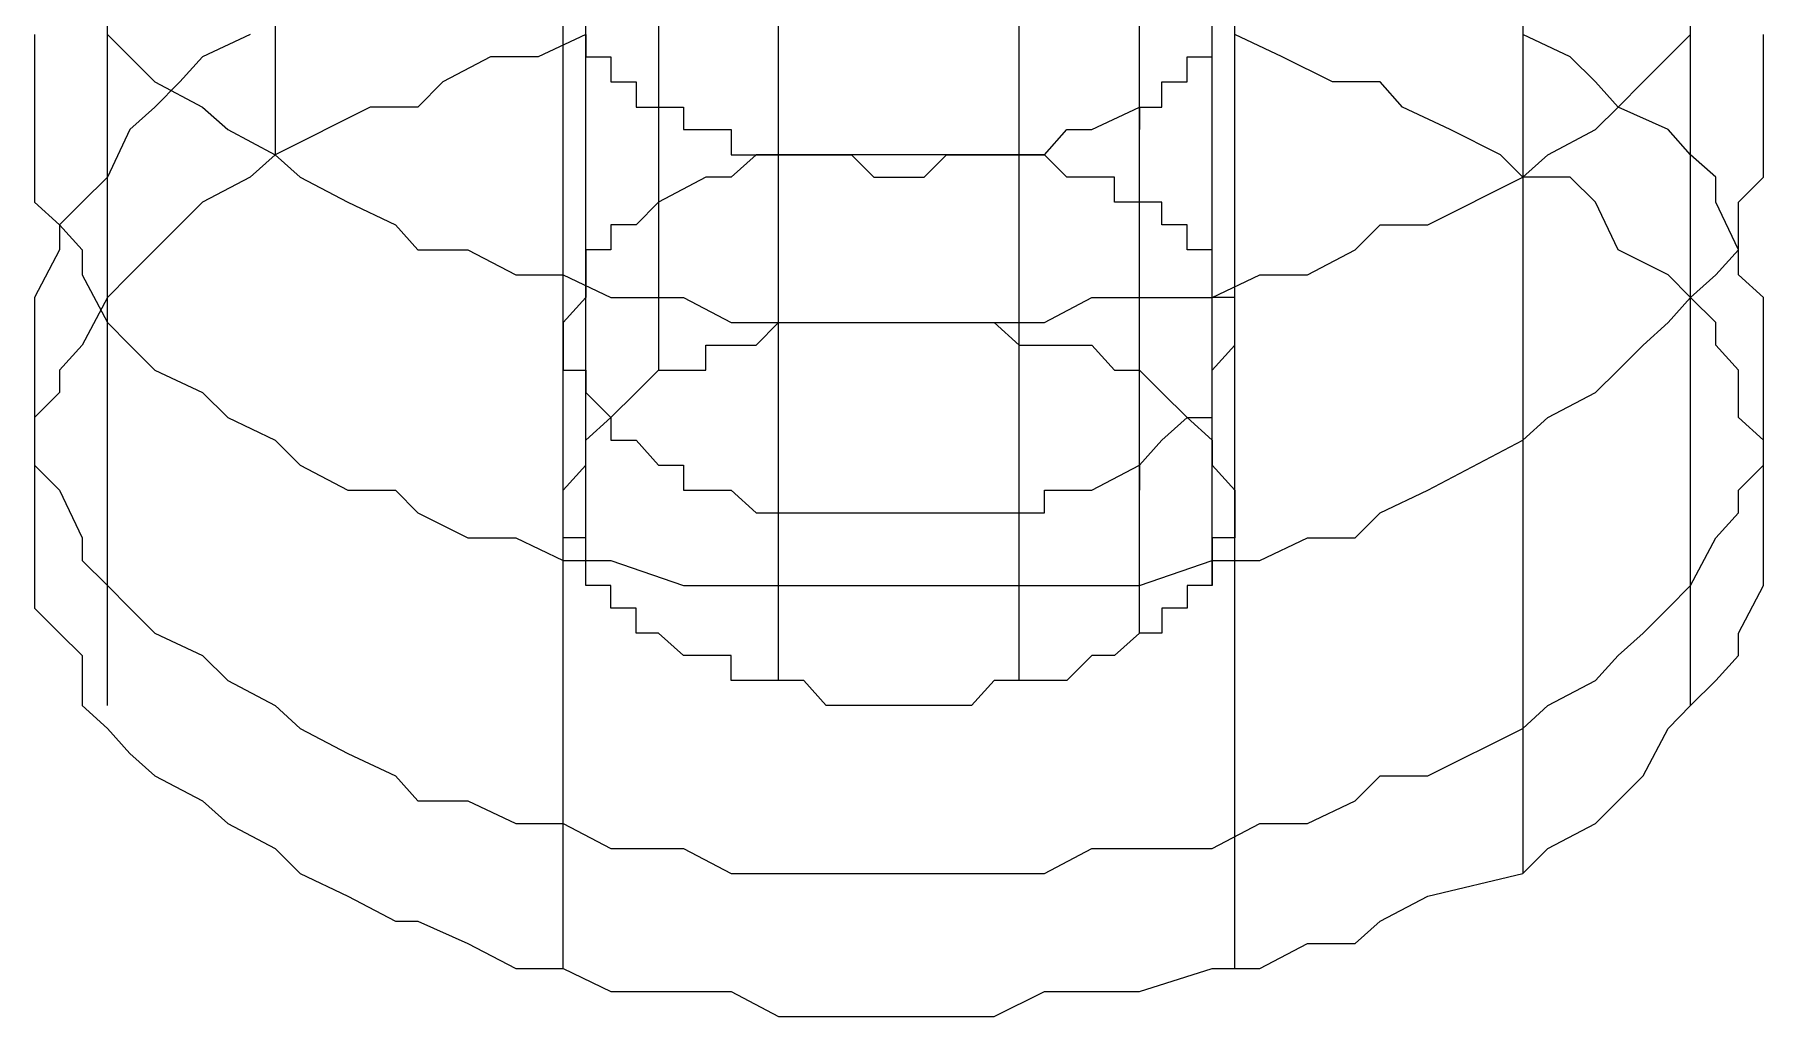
# Model space of a CAD drawing. Header units: millimetres. Extents: x 0 to 2112, y 8 to 1252.
# Drawn here: x 924.73 to 943.74, y 548.62 to 559.42 of the extents above; entities that cross this region are included whole.
import ezdxf

# ---------------------------------------------------------------- set-up
doc = ezdxf.new("R2010")
doc.units = ezdxf.units.MM
doc.layers.get('0').update_dxf_attribs({"linetype": 'CONTINUOUS'})

msp = doc.modelspace()

# ---------------------------------------------------------------- linework, layer by layer
at = {"color": 9}
for p, q in [((932.907, 555.999), (932.907, 571.789)), ((935.553, 555.999), (935.553, 571.789)), ((930.54, 559.17), (930.54, 571.264)), ((931.587, 571.264), (931.587, 555.724)), ((931.587, 571.264), (931.587, 555.724)), ((937.923, 559.17), (937.923, 571.264)), ((930.787, 554.955), (930.787, 570.491)), ((937.676, 554.955), (937.676, 570.491)), ((927.372, 570.216), (927.372, 558.094)), ((927.372, 570.216), (927.372, 558.094)), ((930.787, 553.357), (930.787, 568.893)), ((937.676, 553.357), (937.676, 568.893)), ((925.527, 556.249), (925.527, 568.371)), ((936.875, 552.831), (936.875, 568.371)), ((936.875, 552.831), (936.875, 568.371)), ((942.936, 556.249), (942.936, 568.371)), ((932.907, 552.309), (932.907, 567.849)), ((935.553, 552.309), (935.553, 567.849)), ((925.527, 552.034), (925.527, 564.155)), ((942.936, 552.034), (942.936, 564.155)), ((941.091, 562.31), (941.091, 550.189)), ((941.091, 562.31), (941.091, 550.189)), ((930.54, 549.141), (930.54, 561.262)), ((937.923, 549.141), (937.923, 561.262)), ((924.726, 559.417), (924.726, 558.895)), ((925.527, 559.417), (925.774, 559.17)), ((927.096, 559.417), (926.571, 559.17)), ((930.787, 559.417), (930.264, 559.17)), ((930.787, 559.417), (930.264, 559.17)), ((930.787, 559.417), (930.787, 559.17)), ((937.676, 559.17), (937.676, 559.417)), ((938.445, 559.17), (937.923, 559.417)), ((938.445, 559.17), (937.923, 559.417)), ((941.613, 559.17), (941.091, 559.417)), ((942.689, 559.17), (942.936, 559.417)), ((943.737, 559.17), (943.737, 559.417)), ((925.774, 559.17), (926.049, 558.895)), ((926.571, 559.17), (926.324, 558.895)), ((929.739, 559.17), (929.217, 558.895)), ((929.739, 559.17), (929.217, 558.895)), ((930.264, 559.17), (929.739, 559.17)), ((930.264, 559.17), (929.739, 559.17)), ((930.787, 559.17), (931.062, 559.17)), ((931.062, 559.17), (931.062, 559.17)), ((931.062, 559.17), (931.062, 558.895)), ((937.401, 558.895), (937.401, 559.17)), ((937.401, 559.17), (937.676, 559.17)), ((938.999, 558.895), (938.445, 559.17)), ((938.999, 558.895), (938.445, 559.17)), ((941.892, 558.895), (941.613, 559.17)), ((942.414, 558.895), (942.689, 559.17)), ((943.737, 558.895), (943.737, 559.17)), ((924.726, 558.895), (924.726, 558.617)), ((926.324, 558.895), (926.049, 558.617)), ((926.049, 558.895), (926.571, 558.617)), ((929.217, 558.895), (928.941, 558.617)), ((929.217, 558.895), (928.941, 558.617)), ((931.062, 558.895), (931.34, 558.895)), ((931.34, 558.895), (931.34, 558.617)), ((937.122, 558.617), (937.122, 558.895)), ((937.122, 558.895), (937.401, 558.895)), ((939.521, 558.895), (938.999, 558.895)), ((939.521, 558.895), (938.999, 558.895)), ((939.768, 558.617), (939.521, 558.895)), ((939.768, 558.617), (939.521, 558.895)), ((942.139, 558.617), (941.892, 558.895)), ((942.139, 558.617), (942.414, 558.895)), ((943.737, 558.37), (943.737, 558.895)), ((924.726, 558.617), (924.726, 558.37)), ((926.049, 558.617), (925.774, 558.37)), ((926.571, 558.617), (926.85, 558.37)), ((928.416, 558.617), (927.372, 558.094)), ((928.416, 558.617), (927.372, 558.094)), ((928.941, 558.617), (928.416, 558.617)), ((928.941, 558.617), (928.416, 558.617)), ((931.34, 558.617), (931.587, 558.617)), ((931.587, 558.617), (931.863, 558.617)), ((931.863, 558.617), (931.863, 558.37)), ((936.353, 558.37), (936.875, 558.617)), ((936.875, 558.617), (936.875, 558.617)), ((936.875, 558.617), (937.122, 558.617)), ((936.875, 558.617), (936.875, 558.37)), ((940.294, 558.37), (939.768, 558.617)), ((940.294, 558.37), (939.768, 558.617)), ((941.892, 558.37), (942.139, 558.617)), ((942.689, 558.37), (942.139, 558.617)), ((924.726, 558.37), (924.726, 558.094)), ((925.774, 558.37), (925.527, 557.848)), ((926.85, 558.37), (927.372, 558.094)), ((931.863, 558.37), (932.109, 558.37)), ((932.109, 558.37), (932.385, 558.37)), ((932.385, 558.37), (932.385, 558.094)), ((935.831, 558.094), (936.078, 558.37)), ((936.078, 558.37), (936.353, 558.37)), ((936.353, 558.37), (936.353, 558.37)), ((940.844, 558.094), (940.294, 558.37)), ((940.844, 558.094), (940.294, 558.37)), ((941.366, 558.094), (941.892, 558.37)), ((942.936, 558.094), (942.689, 558.37)), ((943.737, 558.094), (943.737, 558.37)), ((924.726, 558.094), (924.726, 557.572)), ((927.372, 558.094), (927.096, 557.848)), ((927.372, 558.094), (927.096, 557.848)), ((927.372, 558.094), (927.647, 557.848)), ((932.66, 558.094), (932.385, 557.848)), ((932.385, 558.094), (932.66, 558.094)), ((932.907, 558.094), (932.66, 558.094)), ((932.66, 558.094), (932.66, 558.094)), ((932.66, 558.094), (932.907, 558.094)), ((933.185, 558.094), (932.907, 558.094)), ((932.907, 558.094), (933.185, 558.094)), ((933.432, 558.094), (933.185, 558.094)), ((933.185, 558.094), (933.185, 558.094)), ((933.185, 558.094), (933.432, 558.094)), ((933.708, 558.094), (933.432, 558.094)), ((933.432, 558.094), (933.708, 558.094)), ((933.954, 558.094), (933.708, 558.094)), ((933.708, 558.094), (933.954, 557.848)), ((934.23, 558.094), (933.954, 558.094)), ((933.954, 558.094), (933.954, 558.094)), ((934.508, 558.094), (934.23, 558.094)), ((934.755, 558.094), (934.508, 558.094)), ((934.508, 557.848), (934.755, 558.094)), ((935.03, 558.094), (934.755, 558.094)), ((934.755, 558.094), (935.03, 558.094)), ((935.277, 558.094), (935.03, 558.094)), ((935.03, 558.094), (935.277, 558.094)), ((935.553, 558.094), (935.277, 558.094)), ((935.277, 558.094), (935.277, 558.094)), ((935.277, 558.094), (935.553, 558.094)), ((935.831, 558.094), (935.553, 558.094)), ((935.553, 558.094), (935.831, 558.094)), ((936.078, 557.848), (935.831, 558.094)), ((935.831, 558.094), (935.831, 558.094)), ((941.091, 557.848), (940.844, 558.094)), ((941.091, 557.848), (940.844, 558.094)), ((941.091, 557.848), (941.366, 558.094)), ((943.215, 557.848), (942.936, 558.094)), ((943.737, 557.848), (943.737, 558.094)), ((925.527, 557.848), (925.248, 557.572)), ((927.096, 557.848), (926.571, 557.572)), ((927.096, 557.848), (926.571, 557.572)), ((927.647, 557.848), (928.169, 557.572)), ((932.109, 557.848), (931.587, 557.572)), ((932.385, 557.848), (932.109, 557.848)), ((932.109, 557.848), (932.109, 557.848)), ((933.954, 557.848), (934.23, 557.848)), ((934.23, 557.848), (934.508, 557.848)), ((934.508, 557.848), (934.508, 557.848)), ((936.353, 557.848), (936.078, 557.848)), ((936.078, 557.848), (936.078, 557.848)), ((936.6, 557.848), (936.353, 557.848)), ((936.6, 557.572), (936.6, 557.848)), ((940.047, 557.322), (941.091, 557.848)), ((941.613, 557.848), (941.091, 557.848)), ((941.613, 557.848), (941.091, 557.848)), ((941.091, 557.848), (941.091, 557.572)), ((941.892, 557.572), (941.613, 557.848)), ((941.892, 557.572), (941.613, 557.848)), ((943.215, 557.572), (943.215, 557.848)), ((943.462, 557.572), (943.737, 557.848)), ((924.726, 557.572), (925.001, 557.322)), ((925.248, 557.572), (925.001, 557.322)), ((926.571, 557.572), (926.324, 557.322)), ((926.571, 557.572), (926.324, 557.322)), ((928.169, 557.572), (928.695, 557.322)), ((931.587, 557.572), (931.34, 557.322)), ((931.587, 557.572), (931.587, 557.322)), ((931.587, 557.572), (931.587, 557.572)), ((936.875, 557.572), (936.6, 557.572)), ((937.122, 557.572), (936.875, 557.572)), ((937.122, 557.322), (937.122, 557.572)), ((942.139, 557.047), (941.892, 557.572)), ((942.139, 557.047), (941.892, 557.572)), ((943.462, 557.047), (943.215, 557.572)), ((943.462, 557.047), (943.462, 557.572)), ((925.001, 557.322), (925.001, 557.047)), ((925.001, 557.322), (925.248, 557.047)), ((926.324, 557.322), (926.049, 557.047)), ((926.324, 557.322), (926.049, 557.047)), ((928.695, 557.322), (928.941, 557.047)), ((931.34, 557.322), (931.062, 557.322)), ((931.062, 557.322), (931.062, 557.047)), ((931.34, 557.322), (931.34, 557.322)), ((937.401, 557.322), (937.122, 557.322)), ((937.401, 557.047), (937.401, 557.322)), ((939.246, 557.047), (939.521, 557.322)), ((939.521, 557.322), (940.047, 557.322)), ((925.001, 557.047), (924.726, 556.525)), ((925.248, 557.047), (925.248, 556.772)), ((926.049, 557.047), (925.774, 556.772)), ((926.049, 557.047), (925.774, 556.772)), ((928.941, 557.047), (929.492, 557.047)), ((929.492, 557.047), (930.017, 556.772)), ((931.062, 557.047), (930.787, 557.047)), ((930.787, 557.047), (930.787, 556.772)), ((937.676, 557.047), (937.401, 557.047)), ((937.401, 557.047), (937.401, 557.047)), ((937.676, 556.772), (937.676, 557.047)), ((938.724, 556.772), (939.246, 557.047)), ((942.689, 556.772), (942.139, 557.047)), ((942.689, 556.772), (942.139, 557.047)), ((943.215, 556.772), (943.462, 557.047)), ((943.462, 556.772), (943.462, 557.047)), ((925.248, 556.772), (925.527, 556.249)), ((925.774, 556.772), (925.527, 556.525)), ((925.774, 556.772), (925.527, 556.525)), ((930.017, 556.772), (930.54, 556.772)), ((930.54, 556.772), (931.062, 556.525)), ((930.787, 556.772), (930.787, 556.772)), ((930.787, 556.772), (930.787, 556.525)), ((937.676, 556.525), (938.198, 556.772)), ((937.676, 556.525), (937.676, 556.772)), ((937.676, 556.772), (937.676, 556.772)), ((938.198, 556.772), (938.724, 556.772)), ((942.936, 556.525), (942.689, 556.772)), ((942.936, 556.525), (942.689, 556.772)), ((942.936, 556.525), (943.215, 556.772)), ((943.737, 556.525), (943.462, 556.772)), ((924.726, 556.525), (924.726, 556.249)), ((925.527, 556.525), (925.248, 555.999)), ((925.527, 556.525), (925.248, 555.999)), ((930.787, 556.525), (930.54, 556.249)), ((930.787, 556.525), (930.787, 556.525)), ((931.062, 556.525), (931.863, 556.525)), ((931.863, 556.525), (932.385, 556.249)), ((935.831, 556.249), (936.353, 556.525)), ((936.353, 556.525), (936.875, 556.525)), ((936.875, 556.525), (937.676, 556.525)), ((937.923, 556.525), (937.676, 556.525)), ((937.923, 556.249), (937.923, 556.525)), ((942.689, 556.249), (942.936, 556.525)), ((943.215, 556.249), (942.936, 556.525)), ((943.215, 556.249), (942.936, 556.525)), ((943.737, 556.249), (943.737, 556.525)), ((924.726, 556.249), (924.726, 555.999)), ((925.527, 556.249), (925.774, 555.999)), ((930.54, 556.249), (930.54, 556.249)), ((930.54, 556.249), (930.54, 555.999)), ((932.385, 556.249), (932.907, 556.249)), ((932.66, 555.999), (932.907, 556.249)), ((932.66, 555.999), (932.907, 556.249)), ((932.907, 556.249), (933.432, 556.249)), ((932.907, 556.249), (933.185, 556.249)), ((932.907, 556.249), (933.185, 556.249)), ((933.185, 556.249), (933.432, 556.249)), ((933.185, 556.249), (933.432, 556.249)), ((933.432, 556.249), (933.954, 556.249)), ((933.432, 556.249), (933.708, 556.249)), ((933.432, 556.249), (933.708, 556.249)), ((933.708, 556.249), (933.954, 556.249)), ((933.708, 556.249), (933.954, 556.249)), ((933.954, 556.249), (934.755, 556.249)), ((933.954, 556.249), (933.954, 556.249)), ((933.954, 556.249), (934.23, 556.249)), ((933.954, 556.249), (933.954, 556.249)), ((933.954, 556.249), (934.23, 556.249)), ((934.23, 556.249), (934.508, 556.249)), ((934.23, 556.249), (934.508, 556.249)), ((934.508, 556.249), (934.755, 556.249)), ((934.508, 556.249), (934.755, 556.249)), ((934.755, 556.249), (935.277, 556.249)), ((934.755, 556.249), (935.03, 556.249)), ((934.755, 556.249), (935.03, 556.249)), ((935.03, 556.249), (935.277, 556.249)), ((935.03, 556.249), (935.277, 556.249)), ((935.277, 556.249), (935.831, 556.249)), ((935.277, 556.249), (935.277, 556.249)), ((935.277, 556.249), (935.553, 555.999)), ((935.277, 556.249), (935.277, 556.249)), ((935.277, 556.249), (935.553, 555.999)), ((937.923, 555.999), (937.923, 556.249)), ((937.923, 556.249), (937.923, 556.249)), ((942.414, 555.999), (942.689, 556.249)), ((943.215, 555.999), (943.215, 556.249)), ((943.215, 555.999), (943.215, 556.249)), ((943.737, 555.724), (943.737, 556.249)), ((924.726, 555.999), (924.726, 555.724)), ((925.248, 555.999), (925.001, 555.724)), ((925.248, 555.999), (925.001, 555.724)), ((925.774, 555.999), (926.049, 555.724)), ((930.54, 555.999), (930.54, 555.999)), ((930.54, 555.999), (930.54, 555.724)), ((932.109, 555.724), (932.109, 555.999)), ((932.109, 555.999), (932.385, 555.999)), ((932.109, 555.724), (932.109, 555.999)), ((932.109, 555.999), (932.385, 555.999)), ((932.385, 555.999), (932.66, 555.999)), ((932.385, 555.999), (932.66, 555.999)), ((932.66, 555.999), (932.66, 555.999)), ((932.66, 555.999), (932.66, 555.999)), ((935.553, 555.999), (935.831, 555.999)), ((935.553, 555.999), (935.831, 555.999)), ((935.831, 555.999), (936.078, 555.999)), ((935.831, 555.999), (936.078, 555.999)), ((936.078, 555.999), (936.078, 555.999)), ((936.078, 555.999), (936.353, 555.999)), ((936.078, 555.999), (936.078, 555.999)), ((936.078, 555.999), (936.353, 555.999)), ((936.353, 555.999), (936.6, 555.724)), ((936.353, 555.999), (936.6, 555.724)), ((937.676, 555.724), (937.923, 555.999)), ((937.923, 555.999), (937.923, 555.999)), ((942.139, 555.724), (942.414, 555.999)), ((943.462, 555.724), (943.215, 555.999)), ((943.462, 555.724), (943.215, 555.999)), ((924.726, 555.724), (924.726, 555.202)), ((925.001, 555.724), (925.001, 555.477)), ((925.001, 555.724), (925.001, 555.477)), ((926.049, 555.724), (926.571, 555.477)), ((930.54, 555.724), (930.787, 555.724)), ((930.787, 555.724), (930.787, 555.724)), ((930.787, 555.724), (930.787, 555.477)), ((931.34, 555.477), (931.587, 555.724)), ((931.34, 555.477), (931.587, 555.724)), ((931.587, 555.724), (931.863, 555.724)), ((931.587, 555.724), (931.863, 555.724)), ((931.863, 555.724), (932.109, 555.724)), ((931.863, 555.724), (932.109, 555.724)), ((936.6, 555.724), (936.6, 555.724)), ((936.6, 555.724), (936.875, 555.724)), ((936.6, 555.724), (936.6, 555.724)), ((936.6, 555.724), (936.875, 555.724)), ((936.875, 555.724), (937.122, 555.477)), ((936.875, 555.724), (937.122, 555.477)), ((937.676, 555.477), (937.676, 555.724)), ((937.676, 555.724), (937.676, 555.724)), ((941.892, 555.477), (942.139, 555.724)), ((943.462, 555.202), (943.462, 555.724)), ((943.462, 555.202), (943.462, 555.724)), ((943.737, 555.477), (943.737, 555.724)), ((925.001, 555.477), (924.726, 555.202)), ((925.001, 555.477), (924.726, 555.202)), ((926.571, 555.477), (926.85, 555.202)), ((930.787, 555.477), (930.787, 555.477)), ((930.787, 555.477), (931.062, 555.202)), ((931.062, 555.202), (931.34, 555.477)), ((931.062, 555.202), (931.34, 555.477)), ((931.34, 555.477), (931.34, 555.477)), ((931.34, 555.477), (931.34, 555.477)), ((937.122, 555.477), (937.122, 555.477)), ((937.122, 555.477), (937.401, 555.202)), ((937.122, 555.477), (937.122, 555.477)), ((937.122, 555.477), (937.401, 555.202)), ((937.676, 555.202), (937.676, 555.477)), ((937.676, 555.477), (937.676, 555.477)), ((941.366, 555.202), (941.892, 555.477)), ((943.737, 555.202), (943.737, 555.477)), ((924.726, 555.202), (924.726, 554.68)), ((924.726, 555.202), (924.726, 554.955)), ((924.726, 555.202), (924.726, 554.68)), ((926.85, 555.202), (927.372, 554.955)), ((930.787, 554.955), (931.062, 555.202)), ((930.787, 554.955), (931.062, 555.202)), ((931.062, 555.202), (931.062, 555.202)), ((931.062, 555.202), (931.062, 554.955)), ((931.062, 555.202), (931.062, 555.202)), ((931.062, 555.202), (931.062, 555.202)), ((937.122, 554.955), (937.401, 555.202)), ((937.401, 555.202), (937.401, 555.202)), ((937.401, 555.202), (937.676, 555.202)), ((937.401, 555.202), (937.401, 555.202)), ((937.401, 555.202), (937.401, 555.202)), ((937.401, 555.202), (937.676, 554.955)), ((937.401, 555.202), (937.401, 555.202)), ((937.401, 555.202), (937.401, 555.202)), ((937.401, 555.202), (937.676, 554.955)), ((941.091, 554.955), (941.366, 555.202)), ((943.737, 554.955), (943.462, 555.202)), ((943.737, 554.955), (943.462, 555.202)), ((943.737, 554.68), (943.737, 555.202)), ((924.726, 554.955), (924.726, 554.68)), ((927.372, 554.955), (927.647, 554.68)), ((930.787, 554.68), (930.787, 554.955)), ((930.787, 554.955), (930.787, 554.955)), ((930.787, 554.68), (930.787, 554.955)), ((930.787, 554.955), (930.787, 554.955)), ((931.062, 554.955), (931.34, 554.955)), ((931.34, 554.955), (931.34, 554.955)), ((931.34, 554.955), (931.587, 554.68)), ((936.875, 554.68), (937.122, 554.955)), ((937.122, 554.955), (937.122, 554.955)), ((937.676, 554.955), (937.676, 554.955)), ((937.676, 554.955), (937.676, 554.68)), ((937.676, 554.955), (937.676, 554.955)), ((937.676, 554.955), (937.676, 554.68)), ((940.047, 554.404), (941.091, 554.955)), ((941.091, 554.955), (941.091, 554.68)), ((943.737, 554.68), (943.737, 554.955)), ((943.737, 554.68), (943.737, 554.955)), ((924.726, 554.68), (924.726, 554.404)), ((924.726, 554.68), (925.001, 554.404)), ((924.726, 554.68), (924.726, 554.404)), ((927.647, 554.68), (928.169, 554.404)), ((930.54, 554.404), (930.787, 554.68)), ((930.54, 554.404), (930.787, 554.68)), ((930.787, 554.68), (930.787, 554.68)), ((930.787, 554.68), (930.787, 554.68)), ((930.787, 554.68), (930.787, 554.68)), ((930.787, 554.68), (930.787, 554.68)), ((931.587, 554.68), (931.863, 554.68)), ((931.863, 554.68), (931.863, 554.404)), ((936.353, 554.404), (936.875, 554.68)), ((936.875, 554.68), (936.875, 554.68)), ((936.875, 554.68), (936.875, 554.404)), ((937.676, 554.68), (937.676, 554.68)), ((937.676, 554.68), (937.923, 554.404)), ((937.676, 554.68), (937.676, 554.68)), ((937.676, 554.68), (937.923, 554.404)), ((943.462, 554.404), (943.737, 554.68)), ((943.737, 554.154), (943.737, 554.68)), ((943.737, 554.154), (943.737, 554.68)), ((924.726, 554.404), (924.726, 554.154)), ((924.726, 554.404), (924.726, 554.154)), ((925.001, 554.404), (925.248, 553.879)), ((928.169, 554.404), (928.695, 554.404)), ((928.695, 554.404), (928.941, 554.154)), ((930.54, 554.154), (930.54, 554.404)), ((930.54, 554.404), (930.54, 554.404)), ((930.54, 554.154), (930.54, 554.404)), ((930.54, 554.404), (930.54, 554.404)), ((931.863, 554.404), (932.109, 554.404)), ((932.109, 554.404), (932.385, 554.404)), ((932.385, 554.404), (932.385, 554.404)), ((932.385, 554.404), (932.66, 554.154)), ((935.831, 554.154), (935.831, 554.404)), ((935.831, 554.404), (936.078, 554.404)), ((936.078, 554.404), (936.353, 554.404)), ((936.353, 554.404), (936.353, 554.404)), ((937.923, 554.404), (937.923, 554.404)), ((937.923, 554.404), (937.923, 554.154)), ((937.923, 554.404), (937.923, 554.404)), ((937.923, 554.404), (937.923, 554.154)), ((939.521, 554.154), (940.047, 554.404)), ((943.462, 554.154), (943.462, 554.404)), ((924.726, 554.154), (924.726, 553.879)), ((924.726, 554.154), (924.726, 553.879)), ((928.941, 554.154), (929.492, 553.879)), ((930.54, 553.879), (930.54, 554.154)), ((930.54, 554.154), (930.54, 554.154)), ((930.54, 553.879), (930.54, 554.154)), ((930.54, 554.154), (930.54, 554.154)), ((932.66, 554.154), (932.907, 554.154)), ((932.907, 554.154), (933.185, 554.154)), ((933.185, 554.154), (933.185, 554.154)), ((933.185, 554.154), (933.432, 554.154)), ((933.432, 554.154), (933.708, 554.154)), ((933.708, 554.154), (933.954, 554.154)), ((933.954, 554.154), (934.23, 554.154)), ((934.23, 554.154), (934.508, 554.154)), ((934.508, 554.154), (934.508, 554.154)), ((934.508, 554.154), (934.755, 554.154)), ((934.755, 554.154), (935.03, 554.154)), ((935.03, 554.154), (935.277, 554.154)), ((935.277, 554.154), (935.553, 554.154)), ((935.553, 554.154), (935.831, 554.154)), ((937.923, 554.154), (937.923, 554.154)), ((937.923, 554.154), (937.923, 553.879)), ((937.923, 554.154), (937.923, 554.154)), ((937.923, 554.154), (937.923, 553.879)), ((939.246, 553.879), (939.521, 554.154)), ((943.215, 553.879), (943.462, 554.154)), ((943.737, 553.879), (943.737, 554.154)), ((943.737, 553.879), (943.737, 554.154)), ((924.726, 553.879), (924.726, 553.357)), ((924.726, 553.879), (924.726, 553.357)), ((925.248, 553.879), (925.248, 553.632)), ((929.492, 553.879), (930.017, 553.879)), ((930.017, 553.879), (930.54, 553.632)), ((930.787, 553.879), (930.54, 553.879)), ((930.787, 553.879), (930.54, 553.879)), ((930.787, 553.632), (930.787, 553.879)), ((930.787, 553.632), (930.787, 553.879)), ((937.923, 553.879), (937.676, 553.879)), ((937.676, 553.879), (937.676, 553.632)), ((937.923, 553.879), (937.676, 553.879)), ((937.676, 553.879), (937.676, 553.632)), ((938.198, 553.632), (938.724, 553.879)), ((938.724, 553.879), (939.246, 553.879)), ((942.936, 553.357), (943.215, 553.879)), ((943.737, 553.632), (943.737, 553.879)), ((943.737, 553.632), (943.737, 553.879)), ((925.248, 553.632), (925.527, 553.357)), ((930.54, 553.632), (931.062, 553.632)), ((930.787, 553.357), (930.787, 553.632)), ((930.787, 553.632), (930.787, 553.632)), ((930.787, 553.357), (930.787, 553.632)), ((930.787, 553.632), (930.787, 553.632)), ((931.062, 553.632), (931.863, 553.357)), ((936.875, 553.357), (937.676, 553.632)), ((937.676, 553.632), (938.198, 553.632)), ((937.676, 553.632), (937.676, 553.632)), ((937.676, 553.632), (937.676, 553.357)), ((937.676, 553.632), (937.676, 553.632)), ((937.676, 553.632), (937.676, 553.357)), ((943.737, 553.357), (943.737, 553.632)), ((943.737, 553.357), (943.737, 553.632)), ((924.726, 553.357), (924.726, 553.106)), ((924.726, 553.357), (924.726, 553.106)), ((925.527, 553.357), (925.774, 553.106)), ((931.062, 553.357), (930.787, 553.357)), ((931.062, 553.357), (930.787, 553.357)), ((931.062, 553.106), (931.062, 553.357)), ((931.062, 553.106), (931.062, 553.357)), ((931.863, 553.357), (932.385, 553.357)), ((932.385, 553.357), (932.907, 553.357)), ((932.907, 553.357), (933.432, 553.357)), ((933.432, 553.357), (933.954, 553.357)), ((933.954, 553.357), (934.755, 553.357)), ((934.755, 553.357), (935.277, 553.357)), ((935.277, 553.357), (935.831, 553.357)), ((935.831, 553.357), (936.353, 553.357)), ((936.353, 553.357), (936.875, 553.357)), ((937.676, 553.357), (937.401, 553.357)), ((937.401, 553.357), (937.401, 553.106)), ((937.676, 553.357), (937.401, 553.357)), ((937.401, 553.357), (937.401, 553.106)), ((937.676, 553.357), (937.676, 553.357)), ((937.676, 553.357), (937.676, 553.357)), ((942.689, 553.106), (942.936, 553.357)), ((943.462, 552.831), (943.737, 553.357)), ((943.462, 552.831), (943.737, 553.357)), ((924.726, 553.106), (925.001, 552.831)), ((924.726, 553.106), (925.001, 552.831)), ((925.774, 553.106), (926.049, 552.831)), ((931.34, 553.106), (931.062, 553.106)), ((931.062, 553.106), (931.062, 553.106)), ((931.34, 553.106), (931.062, 553.106)), ((931.062, 553.106), (931.062, 553.106)), ((931.34, 552.831), (931.34, 553.106)), ((931.34, 552.831), (931.34, 553.106)), ((937.401, 553.106), (937.122, 553.106)), ((937.122, 553.106), (937.122, 552.831)), ((937.401, 553.106), (937.122, 553.106)), ((937.122, 553.106), (937.122, 552.831)), ((942.414, 552.831), (942.689, 553.106)), ((925.001, 552.831), (925.248, 552.584)), ((925.001, 552.831), (925.248, 552.584)), ((926.049, 552.831), (926.571, 552.584)), ((931.587, 552.831), (931.34, 552.831)), ((931.587, 552.831), (931.34, 552.831)), ((931.863, 552.584), (931.587, 552.831)), ((931.863, 552.584), (931.587, 552.831)), ((936.875, 552.831), (936.6, 552.584)), ((936.875, 552.831), (936.6, 552.584)), ((937.122, 552.831), (936.875, 552.831)), ((937.122, 552.831), (936.875, 552.831)), ((942.139, 552.584), (942.414, 552.831)), ((943.462, 552.584), (943.462, 552.831)), ((943.462, 552.584), (943.462, 552.831)), ((925.248, 552.584), (925.248, 552.034)), ((925.248, 552.584), (925.248, 552.034)), ((926.571, 552.584), (926.85, 552.309)), ((932.109, 552.584), (931.863, 552.584)), ((931.863, 552.584), (931.863, 552.584)), ((932.109, 552.584), (931.863, 552.584)), ((931.863, 552.584), (931.863, 552.584)), ((932.385, 552.584), (932.109, 552.584)), ((932.385, 552.584), (932.109, 552.584)), ((932.385, 552.309), (932.385, 552.584)), ((932.385, 552.309), (932.385, 552.584)), ((936.353, 552.584), (936.078, 552.309)), ((936.353, 552.584), (936.078, 552.309)), ((936.6, 552.584), (936.353, 552.584)), ((936.353, 552.584), (936.353, 552.584)), ((936.6, 552.584), (936.353, 552.584)), ((936.353, 552.584), (936.353, 552.584)), ((941.892, 552.309), (942.139, 552.584)), ((943.215, 552.309), (943.462, 552.584)), ((943.215, 552.309), (943.462, 552.584)), ((926.85, 552.309), (927.372, 552.034)), ((932.66, 552.309), (932.385, 552.309)), ((932.66, 552.309), (932.385, 552.309)), ((932.907, 552.309), (932.66, 552.309)), ((932.907, 552.309), (932.66, 552.309)), ((933.185, 552.309), (932.907, 552.309)), ((933.185, 552.309), (932.907, 552.309)), ((933.432, 552.034), (933.185, 552.309)), ((933.185, 552.309), (933.185, 552.309)), ((933.432, 552.034), (933.185, 552.309)), ((933.185, 552.309), (933.185, 552.309)), ((935.277, 552.309), (935.03, 552.034)), ((935.277, 552.309), (935.03, 552.034)), ((935.553, 552.309), (935.277, 552.309)), ((935.553, 552.309), (935.277, 552.309)), ((935.831, 552.309), (935.553, 552.309)), ((935.831, 552.309), (935.553, 552.309)), ((936.078, 552.309), (935.831, 552.309)), ((935.831, 552.309), (935.831, 552.309)), ((936.078, 552.309), (935.831, 552.309)), ((935.831, 552.309), (935.831, 552.309)), ((941.366, 552.034), (941.892, 552.309)), ((942.936, 552.034), (943.215, 552.309)), ((942.936, 552.034), (943.215, 552.309)), ((925.248, 552.034), (925.527, 551.783)), ((925.248, 552.034), (925.527, 551.783)), ((927.372, 552.034), (927.647, 551.783)), ((933.708, 552.034), (933.432, 552.034)), ((933.708, 552.034), (933.432, 552.034)), ((933.954, 552.034), (933.708, 552.034)), ((933.954, 552.034), (933.708, 552.034)), ((934.23, 552.034), (933.954, 552.034)), ((934.23, 552.034), (933.954, 552.034)), ((934.508, 552.034), (934.23, 552.034)), ((934.508, 552.034), (934.23, 552.034)), ((934.755, 552.034), (934.508, 552.034)), ((934.508, 552.034), (934.508, 552.034)), ((934.755, 552.034), (934.508, 552.034)), ((934.508, 552.034), (934.508, 552.034)), ((935.03, 552.034), (934.755, 552.034)), ((935.03, 552.034), (934.755, 552.034)), ((941.091, 551.783), (941.366, 552.034)), ((942.689, 551.783), (942.936, 552.034)), ((942.689, 551.783), (942.936, 552.034)), ((925.527, 551.783), (925.774, 551.508)), ((925.527, 551.783), (925.774, 551.508)), ((927.647, 551.783), (928.169, 551.508)), ((940.047, 551.261), (941.091, 551.783)), ((941.091, 551.783), (941.091, 551.508)), ((942.414, 551.261), (942.689, 551.783)), ((942.414, 551.261), (942.689, 551.783)), ((925.774, 551.508), (926.049, 551.261)), ((925.774, 551.508), (926.049, 551.261)), ((928.169, 551.508), (928.695, 551.261)), ((926.049, 551.261), (926.571, 550.986)), ((926.049, 551.261), (926.571, 550.986)), ((928.695, 551.261), (928.941, 550.986)), ((939.246, 550.986), (939.521, 551.261)), ((939.521, 551.261), (940.047, 551.261)), ((942.139, 550.986), (942.414, 551.261)), ((942.139, 550.986), (942.414, 551.261)), ((926.571, 550.986), (926.85, 550.739)), ((926.571, 550.986), (926.85, 550.739)), ((928.941, 550.986), (929.492, 550.986)), ((929.492, 550.986), (930.017, 550.739)), ((938.724, 550.739), (939.246, 550.986)), ((941.892, 550.739), (942.139, 550.986)), ((941.892, 550.739), (942.139, 550.986)), ((926.85, 550.739), (927.372, 550.464)), ((926.85, 550.739), (927.372, 550.464)), ((930.017, 550.739), (930.54, 550.739)), ((930.54, 550.739), (931.062, 550.464)), ((937.676, 550.464), (938.198, 550.739)), ((938.198, 550.739), (938.724, 550.739)), ((941.366, 550.464), (941.892, 550.739)), ((941.366, 550.464), (941.892, 550.739)), ((927.372, 550.464), (927.647, 550.189)), ((927.372, 550.464), (927.647, 550.189)), ((931.062, 550.464), (931.863, 550.464)), ((931.863, 550.464), (932.385, 550.189)), ((935.831, 550.189), (936.353, 550.464)), ((936.353, 550.464), (936.875, 550.464)), ((936.875, 550.464), (937.676, 550.464)), ((941.091, 550.189), (941.366, 550.464)), ((941.091, 550.189), (941.366, 550.464)), ((927.647, 550.189), (928.169, 549.938)), ((927.647, 550.189), (928.169, 549.938)), ((932.385, 550.189), (932.907, 550.189)), ((932.907, 550.189), (933.432, 550.189)), ((933.432, 550.189), (933.954, 550.189)), ((933.954, 550.189), (934.755, 550.189)), ((934.755, 550.189), (935.277, 550.189)), ((935.277, 550.189), (935.831, 550.189)), ((940.047, 549.938), (941.091, 550.189)), ((940.047, 549.938), (941.091, 550.189)), ((928.169, 549.938), (928.695, 549.663)), ((928.169, 549.938), (928.695, 549.663)), ((939.521, 549.663), (940.047, 549.938)), ((939.521, 549.663), (940.047, 549.938)), ((928.695, 549.663), (928.941, 549.663)), ((928.695, 549.663), (928.941, 549.663)), ((928.941, 549.663), (929.492, 549.416)), ((928.941, 549.663), (929.492, 549.416)), ((939.246, 549.416), (939.521, 549.663)), ((939.246, 549.416), (939.521, 549.663)), ((929.492, 549.416), (930.017, 549.141)), ((929.492, 549.416), (930.017, 549.141)), ((938.198, 549.141), (938.724, 549.416)), ((938.198, 549.141), (938.724, 549.416)), ((938.724, 549.416), (939.246, 549.416)), ((938.724, 549.416), (939.246, 549.416)), ((930.017, 549.141), (930.54, 549.141)), ((930.017, 549.141), (930.54, 549.141)), ((930.54, 549.141), (931.062, 548.89)), ((930.54, 549.141), (931.062, 548.89)), ((936.875, 548.89), (937.676, 549.141)), ((936.875, 548.89), (937.676, 549.141)), ((937.676, 549.141), (938.198, 549.141)), ((937.676, 549.141), (938.198, 549.141)), ((931.062, 548.89), (931.863, 548.89)), ((931.062, 548.89), (931.863, 548.89)), ((931.863, 548.89), (932.385, 548.89)), ((931.863, 548.89), (932.385, 548.89)), ((932.385, 548.89), (932.907, 548.615)), ((932.385, 548.89), (932.907, 548.615)), ((935.277, 548.615), (935.831, 548.89)), ((935.277, 548.615), (935.831, 548.89)), ((935.831, 548.89), (936.353, 548.89)), ((935.831, 548.89), (936.353, 548.89)), ((936.353, 548.89), (936.875, 548.89)), ((936.353, 548.89), (936.875, 548.89)), ((932.907, 548.615), (933.432, 548.615)), ((932.907, 548.615), (933.432, 548.615)), ((933.432, 548.615), (933.954, 548.615)), ((933.432, 548.615), (933.954, 548.615)), ((933.954, 548.615), (934.755, 548.615)), ((933.954, 548.615), (934.755, 548.615)), ((934.755, 548.615), (935.277, 548.615)), ((934.755, 548.615), (935.277, 548.615))]:
    msp.add_line(p, q, dxfattribs=at)

doc.saveas('drawing.dxf')
